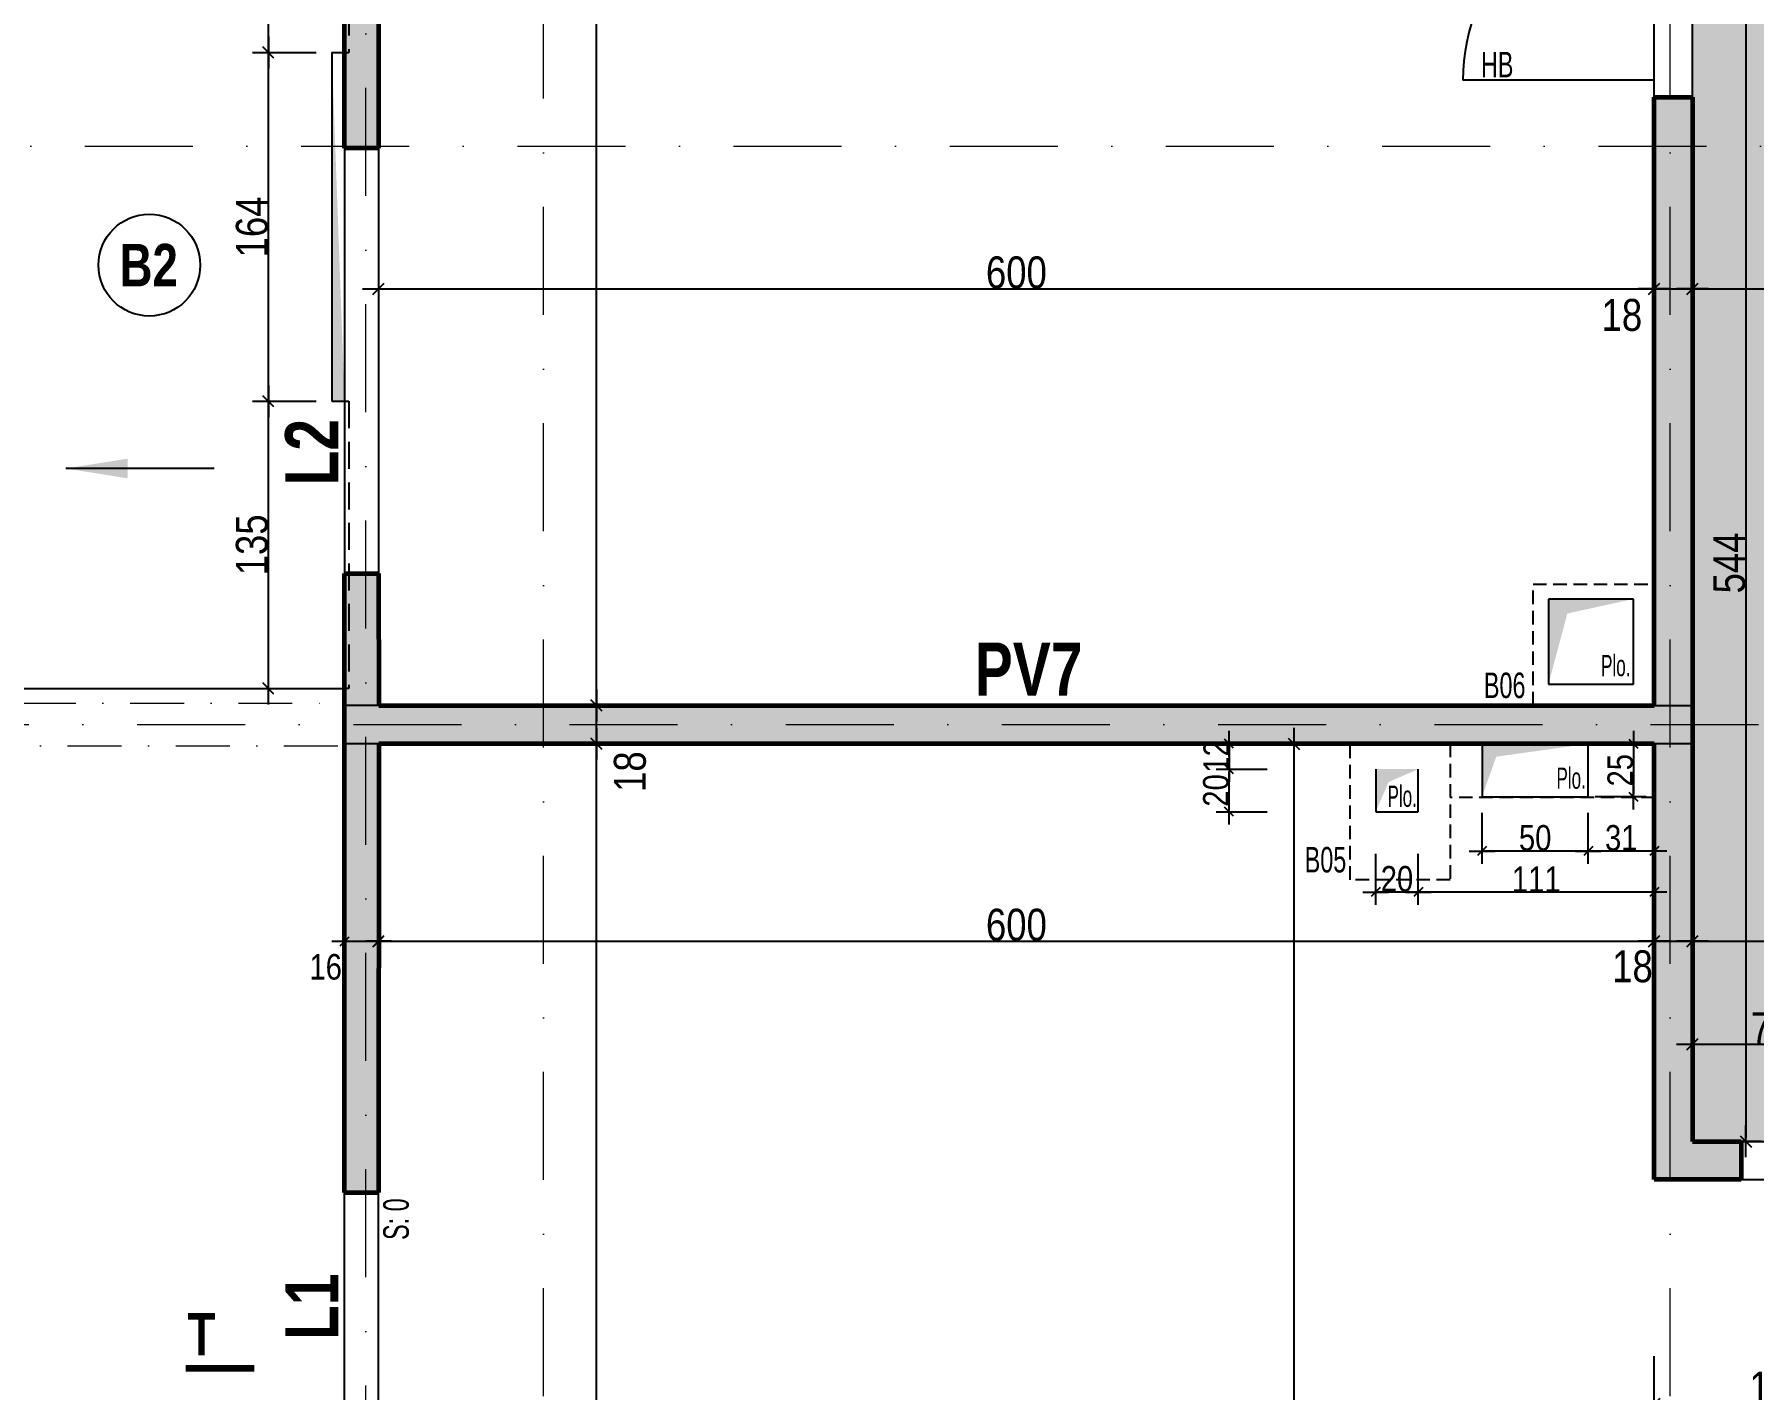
# Model space of a CAD drawing. Header units: millimetres. Extents: x 0 to 26881, y -27198 to -22998.
# Drawn here: x 19778 to 20587, y -25757 to -25120 of the extents above; entities that cross this region are included whole.
import ezdxf
from ezdxf.enums import TextEntityAlignment as Align

# ---------------------------------------------------------------- set-up
doc = ezdxf.new("R2010")
doc.units = ezdxf.units.MM
for name, pattern in [('CACHE', [9.525, 6.35, -3.175]), ('CACHEX2', [19.05, 12.7, -6.35]), ('TIRETPTX2', [50.8, 25.4, -12.7, 0, -12.7])]:
    doc.linetypes.add(name, pattern=pattern)
for name, color, linetype in [('01_cote_gen', 4, 'Continuous'), ('01_linteaux', 2, 'Continuous'), ('01_murs_sup', 2, 'CACHEX2'), ('01_poch_murs', 253, 'Continuous'), ('01_poch_poteaux', 250, 'Continuous'), ('01_resv', 32, 'Continuous'), ('01_texte', 230, 'Continuous'), ('AA_COTES', 2, 'Continuous')]:
    doc.layers.add(name, color=color, linetype=linetype)
doc.layers.add('01_murs_coup', color=5, linetype='Continuous', lineweight=60)
doc.layers.add('01_tram_axes', color=2, linetype='TIRETPTX2', lineweight=9)
doc.styles.add('ARIAL NA', font='ARIALN.TTF')
doc.styles.add('impact', font='impact.ttf')
doc.styles.add('STYLE2', font='ARIALN.TTF')
doc.dimstyles.new('JB50', dxfattribs={"dimscale": 0.1, "dimtxt": 150, "dimasz": 15, "dimexe": 0.1, "dimexo": 0.1, "dimgap": 0.09, "dimtad": 1, "dimdec": 1, "dimdsep": 46, "dimtxsty": 'STYLE2', "dimblk1": 'BOND_G', "dimblk2": 'BOND_D', "dimsah": 1, "dimcen": 1.5, "dimdle": 0.01, "dimse1": 1, "dimse2": 1, "dimclrd": 4, "dimclre": 2, "dimclrt": 6, "dimazin": 2, "dimtfac": 2.333333, "dimtdec": 1, "dimtix": 1, "dimtmove": 2, "dimatfit": 3, "dimldrblk": 'BOND_G', "dimfxl": 1, "dimtolj": 1, "dimtzin": 0, "dimarcsym": 0})
doc.dimstyles.new('JB50res', dxfattribs={"dimscale": 0.1, "dimtxt": 120, "dimasz": 12, "dimexe": 0.1, "dimexo": 0.1, "dimgap": 0.09, "dimtad": 1, "dimdec": 1, "dimdsep": 46, "dimtxsty": 'STYLE2', "dimblk1": 'BOND_G', "dimblk2": 'BOND_D', "dimsah": 1, "dimcen": 1.5, "dimdle": 0.01, "dimse1": 1, "dimse2": 1, "dimclrd": 4, "dimclre": 2, "dimclrt": 6, "dimazin": 2, "dimtfac": 2.333333, "dimtdec": 1, "dimtix": 1, "dimtmove": 2, "dimatfit": 3, "dimldrblk": 'BOND_G', "dimfxl": 1, "dimtolj": 1, "dimtzin": 0, "dimarcsym": 0})

# ---------------------------------------------------------------- blocks, each defined once
blk = doc.blocks.new('BOND_G')
at = {"layer": 'AA_COTES', "color": 0}
for p, q in [((0, -5), (0, 15)), ((5, 0), (-5, 0)), ((1.77, 1.77), (-1.77, -1.77))]:
    blk.add_line(p, q, dxfattribs=at)
blk = doc.blocks.new('BOND_D')
at = {"layer": 'AA_COTES', "color": 0}
for p, q in [((5, 0), (-5, 0)), ((-1.77, -1.77), (1.77, 1.77)), ((0, 5), (0, -15))]:
    blk.add_line(p, q, dxfattribs=at)
blk = doc.blocks.new('*D2587')
at = {"layer": '01_cote_gen', "color": 4, "lineweight": -2, "ltscale": 0.1, "transparency": 16777216}
blk.add_line((19925.42, -25546.31), (19939.03, -25546.31), dxfattribs=at)
at = {"layer": 'Defpoints', "color": 0, "ltscale": 0.1, "transparency": 16777216}
for p in [(19940.23, -25546.31), (19924.22, -25576.43), (19940.23, -25576.43)]:
    blk.add_point(p, dxfattribs=at)
at = {"layer": '01_cote_gen', "color": 4, "lineweight": -2, "ltscale": 0.1, "transparency": 16777216, "xscale": 1.2, "yscale": 1.2, "zscale": 1.2, "rotation": 180}
blk.add_blockref('BOND_G', (19924.22, -25546.31), dxfattribs=at)
at = {"layer": '01_cote_gen', "color": 4, "lineweight": -2, "ltscale": 0.1, "transparency": 16777216, "xscale": 1.2, "yscale": 1.2, "zscale": 1.2}
blk.add_blockref('BOND_D', (19940.23, -25546.31), dxfattribs=at)
at = {"layer": '01_cote_gen', "color": 6, "ltscale": 0.1, "transparency": 16777216, "insert": (19915.32, -25558.42), "char_height": 12, "attachment_point": 5, "style": 'STYLE2'}
blk.add_mtext('\\A1;16', dxfattribs=at)
blk = doc.blocks.new('*D2588')
at = {"layer": '01_cote_gen', "color": 4, "lineweight": -2, "ltscale": 0.1, "transparency": 16777216}
blk.add_line((19941.73, -25546.31), (20538.73, -25546.31), dxfattribs=at)
at = {"layer": 'Defpoints', "color": 0, "ltscale": 0.1, "transparency": 16777216}
for p in [(20540.23, -25546.31), (20540.23, -25555.92), (19940.23, -25576.43)]:
    blk.add_point(p, dxfattribs=at)
at = {"layer": '01_cote_gen', "color": 4, "lineweight": -2, "ltscale": 0.1, "transparency": 16777216, "xscale": 1.5, "yscale": 1.5, "zscale": 1.5, "rotation": 180}
blk.add_blockref('BOND_G', (19940.23, -25546.31), dxfattribs=at)
at = {"layer": '01_cote_gen', "color": 4, "lineweight": -2, "ltscale": 0.1, "transparency": 16777216, "xscale": 1.5, "yscale": 1.5, "zscale": 1.5}
blk.add_blockref('BOND_D', (20540.23, -25546.31), dxfattribs=at)
at = {"layer": '01_cote_gen', "color": 6, "ltscale": 0.1, "transparency": 16777216, "insert": (20240.23, -25538.64), "char_height": 15, "attachment_point": 5, "style": 'STYLE2'}
blk.add_mtext('\\A1;600', dxfattribs=at)
blk = doc.blocks.new('*D2589')
at = {"layer": '01_cote_gen', "color": 4, "lineweight": -2, "ltscale": 0.1, "transparency": 16777216}
blk.add_line((20541.73, -25546.31), (20556.72, -25546.31), dxfattribs=at)
at = {"layer": 'Defpoints', "color": 0, "ltscale": 0.1, "transparency": 16777216}
for p in [(20558.22, -25546.31), (20558.22, -25546.31), (20540.23, -25555.92)]:
    blk.add_point(p, dxfattribs=at)
at = {"layer": '01_cote_gen', "color": 4, "lineweight": -2, "ltscale": 0.1, "transparency": 16777216, "xscale": 1.5, "yscale": 1.5, "zscale": 1.5, "rotation": 180}
blk.add_blockref('BOND_G', (20540.23, -25546.31), dxfattribs=at)
at = {"layer": '01_cote_gen', "color": 4, "lineweight": -2, "ltscale": 0.1, "transparency": 16777216, "xscale": 1.5, "yscale": 1.5, "zscale": 1.5}
blk.add_blockref('BOND_D', (20558.22, -25546.31), dxfattribs=at)
at = {"layer": '01_cote_gen', "color": 6, "ltscale": 0.1, "transparency": 16777216, "insert": (20530.02, -25558.19), "char_height": 15, "attachment_point": 5, "style": 'STYLE2'}
blk.add_mtext('\\A1;18', dxfattribs=at)
blk = doc.blocks.new('*D2590')
at = {"layer": '01_cote_gen', "color": 4, "lineweight": -2, "ltscale": 0.1, "transparency": 16777216}
blk.add_line((20559.72, -25546.31), (20686.72, -25546.31), dxfattribs=at)
at = {"layer": 'Defpoints', "color": 0, "ltscale": 0.1, "transparency": 16777216}
for p in [(20558.22, -25546.31), (20688.22, -25546.31), (20688.22, -25546.31)]:
    blk.add_point(p, dxfattribs=at)
at = {"layer": '01_cote_gen', "color": 4, "lineweight": -2, "ltscale": 0.1, "transparency": 16777216, "xscale": 1.5, "yscale": 1.5, "zscale": 1.5, "rotation": 180}
blk.add_blockref('BOND_G', (20558.22, -25546.31), dxfattribs=at)
at = {"layer": '01_cote_gen', "color": 4, "lineweight": -2, "ltscale": 0.1, "transparency": 16777216, "xscale": 1.5, "yscale": 1.5, "zscale": 1.5}
blk.add_blockref('BOND_D', (20688.22, -25546.31), dxfattribs=at)
at = {"layer": '01_cote_gen', "color": 6, "ltscale": 0.1, "transparency": 16777216, "insert": (20623.22, -25538.64), "char_height": 15, "attachment_point": 5, "style": 'STYLE2'}
blk.add_mtext('\\A1;130', dxfattribs=at)
blk = doc.blocks.new('*D2676')
at = {"layer": '01_cote_gen', "color": 4, "lineweight": -2, "ltscale": 0.1, "transparency": 16777216}
blk.add_line((19535.82, -26223.91), (19535.82, -25428.91), dxfattribs=at)
at = {"layer": 'Defpoints', "color": 0, "ltscale": 0.1, "transparency": 16777216}
for p in [(19535.82, -25427.41), (19753.98, -25427.41), (19886.67, -26225.41)]:
    blk.add_point(p, dxfattribs=at)
at = {"layer": '01_cote_gen', "color": 4, "lineweight": -2, "ltscale": 0.1, "transparency": 16777216, "xscale": 1.5, "yscale": 1.5, "zscale": 1.5}
for name, p, rotation in [('BOND_D', (19535.82, -25427.41), 90), ('BOND_G', (19535.82, -26225.41), 270)]:
    blk.add_blockref(name, p, dxfattribs=dict(at, rotation=rotation))
at = {"layer": '01_cote_gen', "color": 6, "ltscale": 0.1, "transparency": 16777216, "insert": (19528.15, -25826.41), "char_height": 15, "attachment_point": 5, "rotation": 90, "style": 'STYLE2'}
blk.add_mtext('\\A1;798', dxfattribs=at)
blk = doc.blocks.new('*D2700')
at = {"layer": '01_cote_gen', "color": 4, "lineweight": -2, "ltscale": 0.1, "transparency": 16777216}
blk.add_line((19888.36, -25425.91), (19888.36, -25293.91), dxfattribs=at)
at = {"layer": 'Defpoints', "color": 0, "ltscale": 0.1, "transparency": 16777216}
for p in [(19888.36, -25292.41), (19918.22, -25292.41), (19897.82, -25427.41)]:
    blk.add_point(p, dxfattribs=at)
at = {"layer": '01_cote_gen', "color": 4, "lineweight": -2, "ltscale": 0.1, "transparency": 16777216, "xscale": 1.5, "yscale": 1.5, "zscale": 1.5}
for name, p, rotation in [('BOND_D', (19888.36, -25292.41), 90), ('BOND_G', (19888.36, -25427.41), 270)]:
    blk.add_blockref(name, p, dxfattribs=dict(at, rotation=rotation))
at = {"layer": '01_cote_gen', "color": 6, "ltscale": 0.1, "transparency": 16777216, "insert": (19880.69, -25359.91), "char_height": 15, "attachment_point": 5, "rotation": 90, "style": 'STYLE2'}
blk.add_mtext('\\A1;135', dxfattribs=at)
blk = doc.blocks.new('*D2701')
at = {"layer": '01_cote_gen', "color": 4, "lineweight": -2, "ltscale": 0.1, "transparency": 16777216}
blk.add_line((19888.36, -25290.91), (19888.36, -25129.91), dxfattribs=at)
at = {"layer": 'Defpoints', "color": 0, "ltscale": 0.1, "transparency": 16777216}
for p in [(19888.36, -25128.41), (19918.22, -25128.41), (19895.86, -25292.41)]:
    blk.add_point(p, dxfattribs=at)
at = {"layer": '01_cote_gen', "color": 4, "lineweight": -2, "ltscale": 0.1, "transparency": 16777216, "xscale": 1.5, "yscale": 1.5, "zscale": 1.5}
for name, p, rotation in [('BOND_D', (19888.36, -25128.41), 90), ('BOND_G', (19888.36, -25292.41), 270)]:
    blk.add_blockref(name, p, dxfattribs=dict(at, rotation=rotation))
at = {"layer": '01_cote_gen', "color": 6, "ltscale": 0.1, "transparency": 16777216, "insert": (19880.69, -25210.41), "char_height": 15, "attachment_point": 5, "rotation": 90, "style": 'STYLE2'}
blk.add_mtext('\\A1;164', dxfattribs=at)
blk = doc.blocks.new('*D2702')
at = {"layer": '01_cote_gen', "color": 4, "lineweight": -2, "ltscale": 0.1, "transparency": 16777216}
blk.add_line((19888.36, -25126.91), (19888.36, -24994.91), dxfattribs=at)
at = {"layer": 'Defpoints', "color": 0, "ltscale": 0.1, "transparency": 16777216}
for p in [(19888.36, -24993.41), (19910.86, -24993.41), (19910.86, -25128.41)]:
    blk.add_point(p, dxfattribs=at)
at = {"layer": '01_cote_gen', "color": 4, "lineweight": -2, "ltscale": 0.1, "transparency": 16777216, "xscale": 1.5, "yscale": 1.5, "zscale": 1.5}
for name, p, rotation in [('BOND_D', (19888.36, -24993.41), 90), ('BOND_G', (19888.36, -25128.41), 270)]:
    blk.add_blockref(name, p, dxfattribs=dict(at, rotation=rotation))
at = {"layer": '01_cote_gen', "color": 6, "ltscale": 0.1, "transparency": 16777216, "insert": (19880.69, -25060.91), "char_height": 15, "attachment_point": 5, "rotation": 90, "style": 'STYLE2'}
blk.add_mtext('\\A1;135', dxfattribs=at)
blk = doc.blocks.new('*D3437')
at = {"layer": '01_cote_gen', "color": 4, "lineweight": -2, "ltscale": 0.1, "transparency": 16777216}
blk.add_line((19941.72, -25239.55), (20538.73, -25239.55), dxfattribs=at)
at = {"layer": 'Defpoints', "color": 0, "ltscale": 0.1, "transparency": 16777216}
for p in [(19940.22, -25205.58), (20540.23, -25225.96), (20540.23, -25239.55)]:
    blk.add_point(p, dxfattribs=at)
at = {"layer": '01_cote_gen', "color": 4, "lineweight": -2, "ltscale": 0.1, "transparency": 16777216, "xscale": 1.5, "yscale": 1.5, "zscale": 1.5, "rotation": 180}
blk.add_blockref('BOND_G', (19940.22, -25239.55), dxfattribs=at)
at = {"layer": '01_cote_gen', "color": 4, "lineweight": -2, "ltscale": 0.1, "transparency": 16777216, "xscale": 1.5, "yscale": 1.5, "zscale": 1.5}
blk.add_blockref('BOND_D', (20540.23, -25239.55), dxfattribs=at)
at = {"layer": '01_cote_gen', "color": 6, "ltscale": 0.1, "transparency": 16777216, "insert": (20240.22, -25231.88), "char_height": 15, "attachment_point": 5, "style": 'STYLE2'}
blk.add_mtext('\\A1;600', dxfattribs=at)
blk = doc.blocks.new('*D3438')
at = {"layer": '01_cote_gen', "color": 4, "lineweight": -2, "ltscale": 0.1, "transparency": 16777216}
blk.add_line((20541.73, -25239.55), (20556.72, -25239.55), dxfattribs=at)
at = {"layer": 'Defpoints', "color": 0, "ltscale": 0.1, "transparency": 16777216}
for p in [(20540.23, -25218.79), (20558.22, -25218.79), (20558.22, -25239.55)]:
    blk.add_point(p, dxfattribs=at)
at = {"layer": '01_cote_gen', "color": 4, "lineweight": -2, "ltscale": 0.1, "transparency": 16777216, "xscale": 1.5, "yscale": 1.5, "zscale": 1.5, "rotation": 180}
blk.add_blockref('BOND_G', (20540.23, -25239.55), dxfattribs=at)
at = {"layer": '01_cote_gen', "color": 4, "lineweight": -2, "ltscale": 0.1, "transparency": 16777216, "xscale": 1.5, "yscale": 1.5, "zscale": 1.5}
blk.add_blockref('BOND_D', (20558.22, -25239.55), dxfattribs=at)
at = {"layer": '01_cote_gen', "color": 6, "ltscale": 0.1, "transparency": 16777216, "insert": (20525.03, -25251.89), "char_height": 15, "attachment_point": 5, "style": 'STYLE2'}
blk.add_mtext('\\A1;18', dxfattribs=at)
blk = doc.blocks.new('*D3439')
at = {"layer": '01_cote_gen', "color": 4, "lineweight": -2, "ltscale": 0.1, "transparency": 16777216}
blk.add_line((20559.72, -25239.55), (20686.72, -25239.55), dxfattribs=at)
at = {"layer": 'Defpoints', "color": 0, "ltscale": 0.1, "transparency": 16777216}
for p in [(20558.22, -25219.18), (20688.22, -25219.18), (20688.22, -25239.55)]:
    blk.add_point(p, dxfattribs=at)
at = {"layer": '01_cote_gen', "color": 4, "lineweight": -2, "ltscale": 0.1, "transparency": 16777216, "xscale": 1.5, "yscale": 1.5, "zscale": 1.5, "rotation": 180}
blk.add_blockref('BOND_G', (20558.22, -25239.55), dxfattribs=at)
at = {"layer": '01_cote_gen', "color": 4, "lineweight": -2, "ltscale": 0.1, "transparency": 16777216, "xscale": 1.5, "yscale": 1.5, "zscale": 1.5}
blk.add_blockref('BOND_D', (20688.22, -25239.55), dxfattribs=at)
at = {"layer": '01_cote_gen', "color": 6, "ltscale": 0.1, "transparency": 16777216, "insert": (20623.22, -25231.88), "char_height": 15, "attachment_point": 5, "style": 'STYLE2'}
blk.add_mtext('\\A1;130', dxfattribs=at)
blk = doc.blocks.new('*D3477')
at = {"layer": '01_cote_gen', "color": 4, "lineweight": -2, "ltscale": 0.1, "transparency": 16777216}
blk.add_line((20042.73, -26207.91), (20042.73, -25454.92), dxfattribs=at)
at = {"layer": 'Defpoints', "color": 0, "ltscale": 0.1, "transparency": 16777216}
for p in [(20042.73, -25453.42), (20108.62, -25453.42), (20050.23, -26209.41)]:
    blk.add_point(p, dxfattribs=at)
at = {"layer": '01_cote_gen', "color": 4, "lineweight": -2, "ltscale": 0.1, "transparency": 16777216, "xscale": 1.5, "yscale": 1.5, "zscale": 1.5}
for name, p, rotation in [('BOND_D', (20042.73, -25453.42), 90), ('BOND_G', (20042.73, -26209.41), 270)]:
    blk.add_blockref(name, p, dxfattribs=dict(at, rotation=rotation))
at = {"layer": '01_cote_gen', "color": 6, "ltscale": 0.1, "transparency": 16777216, "insert": (20035.06, -25831.42), "char_height": 15, "attachment_point": 5, "rotation": 90, "style": 'STYLE2'}
blk.add_mtext('\\A1;756', dxfattribs=at)
blk = doc.blocks.new('*D3478')
at = {"layer": '01_cote_gen', "color": 4, "lineweight": -2, "ltscale": 0.1, "transparency": 16777216}
blk.add_line((20042.73, -25451.92), (20042.73, -25436.92), dxfattribs=at)
at = {"layer": 'Defpoints', "color": 0, "ltscale": 0.1, "transparency": 16777216}
for p in [(20042.73, -25435.42), (20106.77, -25435.42), (20106.77, -25453.42)]:
    blk.add_point(p, dxfattribs=at)
at = {"layer": '01_cote_gen', "color": 4, "lineweight": -2, "ltscale": 0.1, "transparency": 16777216, "xscale": 1.5, "yscale": 1.5, "zscale": 1.5}
for name, p, rotation in [('BOND_D', (20042.73, -25435.42), 90), ('BOND_G', (20042.73, -25453.42), 270)]:
    blk.add_blockref(name, p, dxfattribs=dict(at, rotation=rotation))
at = {"layer": '01_cote_gen', "color": 6, "ltscale": 0.1, "transparency": 16777216, "insert": (20058.5, -25466.56), "char_height": 15, "attachment_point": 5, "rotation": 90, "style": 'STYLE2'}
blk.add_mtext('\\A1;18', dxfattribs=at)
blk = doc.blocks.new('*D3479')
at = {"layer": '01_cote_gen', "color": 4, "lineweight": -2, "ltscale": 0.1, "transparency": 16777216}
blk.add_line((20042.73, -25433.92), (20042.73, -24642.91), dxfattribs=at)
at = {"layer": 'Defpoints', "color": 0, "ltscale": 0.1, "transparency": 16777216}
for p in [(20042.73, -24641.41), (20092.68, -24641.41), (20092.68, -25435.42)]:
    blk.add_point(p, dxfattribs=at)
at = {"layer": '01_cote_gen', "color": 4, "lineweight": -2, "ltscale": 0.1, "transparency": 16777216, "xscale": 1.5, "yscale": 1.5, "zscale": 1.5}
for name, p, rotation in [('BOND_D', (20042.73, -24641.41), 90), ('BOND_G', (20042.73, -25435.42), 270)]:
    blk.add_blockref(name, p, dxfattribs=dict(at, rotation=rotation))
at = {"layer": '01_cote_gen', "color": 6, "ltscale": 0.1, "transparency": 16777216, "insert": (20035.06, -25038.42), "char_height": 15, "attachment_point": 5, "rotation": 90, "style": 'STYLE2'}
blk.add_mtext('\\A1;794', dxfattribs=at)
blk = doc.blocks.new('*D3486')
at = {"layer": '01_cote_gen', "color": 4, "lineweight": -2, "ltscale": 0.1, "transparency": 16777216}
blk.add_line((20370.74, -25454.92), (20370.74, -26487.91), dxfattribs=at)
at = {"layer": 'Defpoints', "color": 0, "ltscale": 0.1, "transparency": 16777216}
for p in [(20368.85, -25453.42), (20370.74, -26489.41), (20393.76, -26489.41)]:
    blk.add_point(p, dxfattribs=at)
at = {"layer": '01_cote_gen', "color": 4, "lineweight": -2, "ltscale": 0.1, "transparency": 16777216, "xscale": 1.5, "yscale": 1.5, "zscale": 1.5}
for name, p, rotation in [('BOND_G', (20370.74, -25453.42), 90), ('BOND_D', (20370.74, -26489.41), 270)]:
    blk.add_blockref(name, p, dxfattribs=dict(at, rotation=rotation))
at = {"layer": '01_cote_gen', "color": 6, "ltscale": 0.1, "transparency": 16777216, "insert": (20363.07, -25971.42), "char_height": 15, "attachment_point": 5, "rotation": 90, "style": 'STYLE2'}
blk.add_mtext('\\A1;1036', dxfattribs=at)
blk = doc.blocks.new('*D3487')
at = {"layer": '01_cote_gen', "color": 4, "lineweight": -2, "ltscale": 0.1, "transparency": 16777216}
blk.add_line((20583.28, -25097.92), (20583.28, -25638.92), dxfattribs=at)
at = {"layer": 'Defpoints', "color": 0, "ltscale": 0.1, "transparency": 16777216}
for p in [(20582.21, -25096.42), (20583.28, -25640.42), (20599.87, -25640.42)]:
    blk.add_point(p, dxfattribs=at)
at = {"layer": '01_cote_gen', "color": 4, "lineweight": -2, "ltscale": 0.1, "transparency": 16777216, "xscale": 1.5, "yscale": 1.5, "zscale": 1.5}
for name, p, rotation in [('BOND_G', (20583.28, -25096.42), 90), ('BOND_D', (20583.28, -25640.42), 270)]:
    blk.add_blockref(name, p, dxfattribs=dict(at, rotation=rotation))
at = {"layer": '01_cote_gen', "color": 6, "ltscale": 0.1, "transparency": 16777216, "insert": (20575.64, -25368.42), "char_height": 15, "attachment_point": 5, "rotation": 90, "style": 'STYLE2'}
blk.add_mtext('\\A1;544', dxfattribs=at)
blk = doc.blocks.new('*D3550')
at = {"layer": '01_cote_gen', "color": 4, "lineweight": -2, "ltscale": 0.1, "transparency": 16777216}
blk.add_line((20686.72, -25763.93), (20541.72, -25763.93), dxfattribs=at)
at = {"layer": 'Defpoints', "color": 0, "ltscale": 0.1, "transparency": 16777216}
for p in [(20540.22, -25658.42), (20688.22, -25690.72), (20540.22, -25763.93)]:
    blk.add_point(p, dxfattribs=at)
at = {"layer": '01_cote_gen', "color": 4, "lineweight": -2, "ltscale": 0.1, "transparency": 16777216, "xscale": 1.5, "yscale": 1.5, "zscale": 1.5, "rotation": 180}
blk.add_blockref('BOND_D', (20540.22, -25763.93), dxfattribs=at)
at = {"layer": '01_cote_gen', "color": 4, "lineweight": -2, "ltscale": 0.1, "transparency": 16777216, "xscale": 1.5, "yscale": 1.5, "zscale": 1.5}
blk.add_blockref('BOND_G', (20688.22, -25763.93), dxfattribs=at)
at = {"layer": '01_cote_gen', "color": 6, "ltscale": 0.1, "transparency": 16777216, "insert": (20599.39, -25756.26), "char_height": 15, "attachment_point": 5, "style": 'STYLE2'}
blk.add_mtext('\\A1;148', dxfattribs=at)
blk = doc.blocks.new('*D3816')
at = {"layer": '01_cote_gen', "color": 4, "lineweight": -2, "ltscale": 0.1, "transparency": 16777216}
blk.add_line((20559.72, -25594.74), (20630.72, -25594.74), dxfattribs=at)
at = {"layer": 'Defpoints', "color": 0, "ltscale": 0.1, "transparency": 16777216}
for p in [(20632.22, -25594.74), (20558.22, -25618.36), (20632.22, -25621.39)]:
    blk.add_point(p, dxfattribs=at)
at = {"layer": '01_cote_gen', "color": 4, "lineweight": -2, "ltscale": 0.1, "transparency": 16777216, "xscale": 1.5, "yscale": 1.5, "zscale": 1.5, "rotation": 180}
blk.add_blockref('BOND_G', (20558.22, -25594.74), dxfattribs=at)
at = {"layer": '01_cote_gen', "color": 4, "lineweight": -2, "ltscale": 0.1, "transparency": 16777216, "xscale": 1.5, "yscale": 1.5, "zscale": 1.5}
blk.add_blockref('BOND_D', (20632.22, -25594.74), dxfattribs=at)
at = {"layer": '01_cote_gen', "color": 6, "ltscale": 0.1, "transparency": 16777216, "insert": (20595.22, -25587.23), "char_height": 15, "attachment_point": 5, "style": 'STYLE2'}
blk.add_mtext('\\A1;74', dxfattribs=at)
blk = doc.blocks.new('*D3863')
at = {"layer": '01_resv', "color": 4, "lineweight": -2, "ltscale": 0.1, "transparency": 16777216}
blk.add_line((20539.05, -25503.9), (20510.45, -25503.9), dxfattribs=at)
at = {"layer": 'Defpoints', "color": 0, "ltscale": 0.1, "transparency": 16777216}
for p in [(20509.25, -25471.03), (20540.25, -25478.67), (20509.25, -25503.9)]:
    blk.add_point(p, dxfattribs=at)
at = {"layer": '01_resv', "color": 4, "lineweight": -2, "ltscale": 0.1, "transparency": 16777216, "xscale": 1.2, "yscale": 1.2, "zscale": 1.2, "rotation": 180}
blk.add_blockref('BOND_D', (20509.25, -25503.9), dxfattribs=at)
at = {"layer": '01_resv', "color": 4, "lineweight": -2, "ltscale": 0.1, "transparency": 16777216, "xscale": 1.2, "yscale": 1.2, "zscale": 1.2}
blk.add_blockref('BOND_G', (20540.25, -25503.9), dxfattribs=at)
at = {"layer": '01_resv', "color": 6, "ltscale": 0.1, "transparency": 16777216, "insert": (20524.75, -25497.76), "char_height": 12, "attachment_point": 5, "style": 'STYLE2'}
blk.add_mtext('\\A1;31', dxfattribs=at)
blk = doc.blocks.new('*D3864')
at = {"layer": '01_resv', "color": 4, "lineweight": -2, "ltscale": 0.1, "transparency": 16777216}
blk.add_line((20508.05, -25503.9), (20460.45, -25503.9), dxfattribs=at)
at = {"layer": 'Defpoints', "color": 0, "ltscale": 0.1, "transparency": 16777216}
for p in [(20459.25, -25471.96), (20509.25, -25471.89), (20459.25, -25503.9)]:
    blk.add_point(p, dxfattribs=at)
at = {"layer": '01_resv', "color": 4, "lineweight": -2, "ltscale": 0.1, "transparency": 16777216, "xscale": 1.2, "yscale": 1.2, "zscale": 1.2, "rotation": 180}
blk.add_blockref('BOND_D', (20459.25, -25503.9), dxfattribs=at)
at = {"layer": '01_resv', "color": 4, "lineweight": -2, "ltscale": 0.1, "transparency": 16777216, "xscale": 1.2, "yscale": 1.2, "zscale": 1.2}
blk.add_blockref('BOND_G', (20509.25, -25503.9), dxfattribs=at)
at = {"layer": '01_resv', "color": 6, "ltscale": 0.1, "transparency": 16777216, "insert": (20484.25, -25497.76), "char_height": 12, "attachment_point": 5, "style": 'STYLE2'}
blk.add_mtext('\\A1;50', dxfattribs=at)
blk = doc.blocks.new('*D3865')
at = {"layer": '01_resv', "color": 4, "lineweight": -2, "ltscale": 0.1, "transparency": 16777216}
blk.add_line((20539.04, -25523.18), (20430.45, -25523.18), dxfattribs=at)
at = {"layer": 'Defpoints', "color": 0, "ltscale": 0.1, "transparency": 16777216}
for p in [(20429.25, -25485.39), (20540.24, -25521.75), (20429.25, -25523.18)]:
    blk.add_point(p, dxfattribs=at)
at = {"layer": '01_resv', "color": 4, "lineweight": -2, "ltscale": 0.1, "transparency": 16777216, "xscale": 1.2, "yscale": 1.2, "zscale": 1.2, "rotation": 180}
blk.add_blockref('BOND_D', (20429.25, -25523.18), dxfattribs=at)
at = {"layer": '01_resv', "color": 4, "lineweight": -2, "ltscale": 0.1, "transparency": 16777216, "xscale": 1.2, "yscale": 1.2, "zscale": 1.2}
blk.add_blockref('BOND_G', (20540.24, -25523.18), dxfattribs=at)
at = {"layer": '01_resv', "color": 6, "ltscale": 0.1, "transparency": 16777216, "insert": (20484.75, -25517.15), "char_height": 12, "attachment_point": 5, "style": 'STYLE2'}
blk.add_mtext('\\A1;111', dxfattribs=at)
blk = doc.blocks.new('*D3866')
at = {"layer": '01_resv', "color": 4, "lineweight": -2, "ltscale": 0.1, "transparency": 16777216}
blk.add_line((20428.05, -25523.18), (20410.45, -25523.18), dxfattribs=at)
at = {"layer": 'Defpoints', "color": 0, "ltscale": 0.1, "transparency": 16777216}
for p in [(20409.25, -25485.39), (20429.25, -25485.39), (20409.25, -25523.18)]:
    blk.add_point(p, dxfattribs=at)
at = {"layer": '01_resv', "color": 4, "lineweight": -2, "ltscale": 0.1, "transparency": 16777216, "xscale": 1.2, "yscale": 1.2, "zscale": 1.2, "rotation": 180}
blk.add_blockref('BOND_D', (20409.25, -25523.18), dxfattribs=at)
at = {"layer": '01_resv', "color": 4, "lineweight": -2, "ltscale": 0.1, "transparency": 16777216, "xscale": 1.2, "yscale": 1.2, "zscale": 1.2}
blk.add_blockref('BOND_G', (20429.25, -25523.18), dxfattribs=at)
at = {"layer": '01_resv', "color": 6, "ltscale": 0.1, "transparency": 16777216, "insert": (20419.25, -25517.04), "char_height": 12, "attachment_point": 5, "style": 'STYLE2'}
blk.add_mtext('\\A1;20', dxfattribs=at)
blk = doc.blocks.new('*D3867')
at = {"layer": '01_resv', "color": 4, "lineweight": -2, "ltscale": 0.1, "transparency": 16777216}
blk.add_line((20530.46, -25454.62), (20530.46, -25477.19), dxfattribs=at)
at = {"layer": 'Defpoints', "color": 0, "ltscale": 0.1, "transparency": 16777216}
for p in [(20519.73, -25453.42), (20509.25, -25478.39), (20530.46, -25478.39)]:
    blk.add_point(p, dxfattribs=at)
at = {"layer": '01_resv', "color": 4, "lineweight": -2, "ltscale": 0.1, "transparency": 16777216, "xscale": 1.2, "yscale": 1.2, "zscale": 1.2}
for name, p, rotation in [('BOND_G', (20530.46, -25453.42), 90), ('BOND_D', (20530.46, -25478.39), 270)]:
    blk.add_blockref(name, p, dxfattribs=dict(at, rotation=rotation))
at = {"layer": '01_resv', "color": 6, "ltscale": 0.1, "transparency": 16777216, "insert": (20524.32, -25465.9), "char_height": 12, "attachment_point": 5, "rotation": 90, "style": 'STYLE2'}
blk.add_mtext('\\A1;25', dxfattribs=at)
blk = doc.blocks.new('*D3828')
at = {"layer": '01_resv', "color": 4, "lineweight": -2, "ltscale": 0.1, "transparency": 16777216}
blk.add_line((20340.24, -25484.19), (20340.24, -25466.59), dxfattribs=at)
at = {"layer": 'Defpoints', "color": 0, "ltscale": 0.1, "transparency": 16777216}
for p in [(20340.24, -25465.39), (20409.25, -25465.39), (20409.25, -25485.39)]:
    blk.add_point(p, dxfattribs=at)
at = {"layer": '01_resv', "color": 4, "lineweight": -2, "ltscale": 0.1, "transparency": 16777216, "xscale": 1.2, "yscale": 1.2, "zscale": 1.2}
for name, p, rotation in [('BOND_D', (20340.24, -25465.39), 90), ('BOND_G', (20340.24, -25485.39), 270)]:
    blk.add_blockref(name, p, dxfattribs=dict(at, rotation=rotation))
at = {"layer": '01_resv', "color": 6, "ltscale": 0.1, "transparency": 16777216, "insert": (20334.11, -25475.39), "char_height": 12, "attachment_point": 5, "rotation": 90, "style": 'STYLE2'}
blk.add_mtext('\\A1;20', dxfattribs=at)
blk = doc.blocks.new('*D3868')
at = {"layer": '01_resv', "color": 4, "lineweight": -2, "ltscale": 0.1, "transparency": 16777216}
for p, q in [((20340.24, -25452.22), (20340.24, -25451.02)), ((20340.24, -25453.42), (20340.24, -25465.39)), ((20340.24, -25466.59), (20340.24, -25467.79))]:
    blk.add_line(p, q, dxfattribs=at)
at = {"layer": 'Defpoints', "color": 0, "ltscale": 0.1, "transparency": 16777216}
for p in [(20414.18, -25453.42), (20340.24, -25465.39), (20414.18, -25465.39)]:
    blk.add_point(p, dxfattribs=at)
at = {"layer": '01_resv', "color": 4, "lineweight": -2, "ltscale": 0.1, "transparency": 16777216, "xscale": 1.2, "yscale": 1.2, "zscale": 1.2}
for name, p, rotation in [('BOND_G', (20340.24, -25453.42), 270), ('BOND_D', (20340.24, -25465.39), 90)]:
    blk.add_blockref(name, p, dxfattribs=dict(at, rotation=rotation))
at = {"layer": '01_resv', "color": 6, "ltscale": 0.1, "transparency": 16777216, "insert": (20334.21, -25459.4), "char_height": 12, "attachment_point": 5, "rotation": 90, "style": 'STYLE2'}
blk.add_mtext('\\A1;12', dxfattribs=at)

msp = doc.modelspace()

# ---------------------------------------------------------------- hatches: boundary and pattern name
at = {"layer": '01_murs_sup', "ltscale": 0.1}
h = msp.add_hatch(dxfattribs=at)
h.set_pattern_fill('DASH', color=256, scale=2.5, angle=135)
h.set_pattern_definition([(135, (-8664.7416, 5453.817), (-11.2253202, 9e-16), [7.9375, -7.9375])])
h.paths.add_polyline_path([(22349.22, -25063.41), (22333.22, -25063.41), (22333.22, -25164.41), (22206.22, -25164.41), (22206.22, -25180.41), (22349.22, -25180.41)])
h.paths.add_polyline_path([(21770.22, -25164.41), (21671.22, -25164.41), (21671.22, -25180.41), (21770.22, -25180.41)])
h.paths.add_polyline_path([(21308.22, -25319.41), (21292.22, -25319.41), (21292.22, -25563.41), (21308.22, -25563.41)])
h.paths.add_polyline_path([(21308.22, -25663.41), (21292.22, -25663.41), (21292.22, -25863.41), (21308.22, -25863.41)])
h.paths.add_polyline_path([(21308.22, -25963.41), (21292.22, -25963.41), (21292.22, -26209.41), (21262.22, -26209.41), (21262.22, -26225.41), (21308.22, -26225.41)])
h.paths.add_polyline_path([(20962.22, -26209.41), (20706.22, -26209.41), (20706.22, -25440.39), (20688.22, -25440.39), (20688.22, -25640.42), (20683.22, -25640.42), (20683.22, -25658.42), (20688.22, -25658.42), (20688.22, -26049.4), (20457.22, -26049.4), (20457.22, -26067.4), (20688.22, -26067.4), (20688.22, -26225.41), (20928.22, -26225.41), (20928.22, -26489.41), (20303.22, -26489.41), (20303.22, -26209.41), (20265.22, -26209.41), (20265.22, -26225.41), (20287.22, -26225.41), (20287.22, -26489.41), (20226.22, -26489.41), (20226.22, -26505.41), (21006.22, -26505.41), (21006.22, -26489.41), (20944.22, -26489.41), (20944.22, -26225.41), (20962.22, -26225.41)])
h.paths.add_polyline_path([(20558.22, -25149.41), (20540.22, -25149.41), (20540.25, -25435.42), (19940.25, -25435.42), (19940.22, -25373.41), (19924.22, -25373.41), (19924.22, -25664.41), (19940.22, -25664.41), (19940.25, -25453.42), (20540.25, -25453.42), (20540.22, -25658.42), (20581.22, -25658.42), (20581.22, -25640.42), (20558.22, -25640.42)])
h.paths.add_polyline_path([(19940.22, -24868.41), (19924.22, -24868.41), (19924.22, -25073.41), (19940.22, -25073.41)])
h.paths.add_polyline_path([(19940.22, -25764.41), (19924.22, -25764.41), (19924.22, -25969.41), (19940.22, -25969.41)])
h.paths.add_polyline_path([(19965.22, -26209.41), (19940.22, -26209.41), (19940.22, -26069.41), (19924.22, -26069.41), (19924.22, -26225.41), (19965.22, -26225.41)])
at = {"layer": '01_poch_murs', "ltscale": 0.1}
h = msp.add_hatch(dxfattribs=at)
h.set_pattern_fill('SACNCR', color=256, scale=10, angle=90)
edge = h.paths.add_edge_path()
edge.add_arc((22466.29, -24503.35), 30.98, 0, 360)
edge = h.paths.add_edge_path()
edge.add_arc((20598.56, -24883.72), 30.98, 0, 360)
h.paths.add_polyline_path([(21308.22, -24423.4), (21033.22, -24423.41), (21033.22, -24423.42), (20931.22, -24423.42), (20558.22, -24423.42), (20558.22, -24457.42), (20558.22, -24559.42), (20558.22, -25047.41), (20558.22, -25149.41), (20558.22, -25640.42), (20581.22, -25640.42), (20683.22, -25640.42), (20688.22, -25640.42), (20688.22, -25440.39), (20688.22, -25338.39), (20688.22, -25154.39), (20710.18, -25154.39), (20710.18, -24989.39), (20687.22, -24989.39), (20687.22, -24568.4), (20767.22, -24568.4), (20869.22, -24568.4), (20967.22, -24568.4), (21069.22, -24568.4), (21308.22, -24568.4)])
edge = h.paths.add_edge_path()
edge.add_arc((22719, -24503.35), 30.98, 0, 360)
h.paths.add_polyline_path([(22929.22, -24446.41), (22929.22, -24388.41), (22761.22, -24388.41), (22761.22, -24423.41), (22172.22, -24423.41), (22070.22, -24423.41), (21679.22, -24423.41), (21577.22, -24423.41), (21310.22, -24423.41), (21310.22, -24553.41), (21577.22, -24553.41), (21679.22, -24553.41), (22578.22, -24553.41), (22680.22, -24553.41), (22929.22, -24553.41), (22929.22, -24548.41)])
h = msp.add_hatch(color=256, dxfattribs=at)
h.dxf.hatch_style = 1
h.paths.add_polyline_path([(19940.22, -24868.41), (19924.22, -24868.41), (19924.22, -25173.41), (19940.22, -25173.41)])
h.paths.add_polyline_path([(20558.22, -25149.41), (20540.22, -25149.41), (20540.24, -25378.39), (20540.33, -25378.39), (20540.33, -25435.39), (20558.22, -25435.39)])
h.paths.add_polyline_path([(20558.22, -25453.39), (20540.53, -25453.39), (20540.53, -25478.67), (20540.22, -25658.42), (20581.22, -25658.42), (20581.22, -25640.42), (20558.22, -25640.42)])
h.paths.add_polyline_path([(19940.22, -25373.41), (19924.22, -25373.41), (19924.22, -25435.42), (19940.25, -25435.42)])
h.paths.add_polyline_path([(19940.25, -25453.42), (19924.22, -25453.42), (19924.22, -25664.41), (19940.22, -25664.41)])
at = {"layer": '01_poch_poteaux', "ltscale": 0.1}
h = msp.add_hatch(color=256, dxfattribs=at)
h.dxf.hatch_style = 1
h.paths.add_polyline_path([(20558.22, -25435.39), (20540.33, -25435.39), (20540.25, -25435.39), (20540.25, -25435.42), (19940.25, -25435.42), (19924.22, -25435.42), (19924.22, -25453.42), (19940.25, -25453.42), (20397.24, -25453.42), (20397.24, -25453.39), (20540.53, -25453.39), (20558.22, -25453.39)])

# ---------------------------------------------------------------- linework, layer by layer
at = {"layer": '01_linteaux', "ltscale": 0.1}
for p, q in [((20540.22, -25149.41), (20540.22, -25047.41)), ((20558.22, -25149.41), (20558.22, -25047.41)), ((19924.22, -25073.41), (19924.22, -25373.41)), ((19918.22, -25128.41), (19926.22, -25128.41)), ((19918.22, -25128.41), (19918.22, -25292.41)), ((20540.22, -25141.42), (20450.22, -25141.42)), ((19924.22, -25173.41), (19924.22, -25373.41)), ((19940.22, -25173.41), (19940.22, -25373.41)), ((19918.22, -25292.41), (19926.22, -25292.41)), ((19724.22, -25427.41), (19924.22, -25427.41)), ((19926.22, -25427.41), (19924.22, -25427.41)), ((20581.22, -25640.42), (20683.22, -25640.42)), ((20581.22, -25658.42), (20683.22, -25658.42)), ((19924.22, -25764.41), (19924.22, -25664.41)), ((19940.22, -25764.41), (19940.22, -25664.41))]:
    msp.add_line(p, q, dxfattribs=at)
msp.add_arc((20540.22, -25141.42), 90, 90, 180, dxfattribs=at)
msp.add_solid([(19924.22, -25292.41), (19918.22, -25292.41), (19918.22, -25128.41)], dxfattribs=at)
at = {"layer": '01_murs_coup'}
for p, q in [((19924.22, -25173.41), (19924.22, -24868.41)), ((19940.22, -24868.41), (19940.22, -25173.41)), ((20540.25, -25435.42), (20540.22, -25149.41)), ((20540.22, -25149.41), (20558.22, -25149.41)), ((20558.22, -25149.41), (20558.22, -25640.42)), ((19940.22, -25173.41), (19924.22, -25173.41)), ((19924.22, -25664.41), (19924.22, -25373.41)), ((19924.22, -25373.41), (19940.22, -25373.41)), ((19940.22, -25373.41), (19940.25, -25435.42)), ((19940.25, -25435.42), (20540.25, -25435.42)), ((19940.25, -25453.42), (19940.22, -25664.41)), ((20540.25, -25453.42), (19940.25, -25453.42)), ((20540.22, -25658.42), (20540.25, -25453.42)), ((20558.22, -25640.42), (20581.22, -25640.42)), ((20581.22, -25640.42), (20581.22, -25658.42)), ((20581.22, -25640.42), (20581.22, -25658.42)), ((20581.22, -25658.42), (20540.22, -25658.42)), ((19924.22, -25664.41), (19940.22, -25664.41))]:
    msp.add_line(p, q, dxfattribs=at)
at = {"layer": '01_murs_sup'}
for p, q in [((19926.22, -24993.41), (19926.22, -25128.41)), ((19926.22, -25292.41), (19926.22, -25427.41))]:
    msp.add_line(p, q, dxfattribs=at)
at = {"layer": '01_murs_sup', "ltscale": 2}
for p, q in [((20540.25, -25435.42), (20540.22, -25149.41)), ((20540.22, -25149.41), (20558.22, -25149.41)), ((20558.22, -25149.41), (20558.22, -25640.42)), ((19924.22, -25664.41), (19924.22, -25373.41)), ((19924.22, -25373.41), (19940.22, -25373.41)), ((19940.22, -25373.41), (19940.25, -25435.42)), ((19940.25, -25435.42), (20540.25, -25435.42)), ((19940.25, -25453.42), (19940.22, -25664.41)), ((20540.25, -25453.42), (19940.25, -25453.42)), ((20540.22, -25658.42), (20540.25, -25453.42)), ((20558.22, -25640.42), (20581.22, -25640.42)), ((20581.22, -25640.42), (20581.22, -25658.42)), ((20581.22, -25640.42), (20581.22, -25658.42)), ((20581.22, -25658.42), (20540.22, -25658.42)), ((19924.22, -25664.41), (19940.22, -25664.41))]:
    msp.add_line(p, q, dxfattribs=at)
at = {"layer": '01_poch_poteaux', "ltscale": 0.1}
for p, q in [((19940.25, -25435.42), (19924.22, -25435.42)), ((20540.33, -25435.39), (20558.22, -25435.39)), ((19940.25, -25453.42), (19924.22, -25453.42)), ((20540.53, -25453.39), (20558.22, -25453.39))]:
    msp.add_line(p, q, dxfattribs=at)
at = {"layer": '01_resv', "linetype": 'CACHE'}
for p, q in [((20483.23, -25435.39), (20483.23, -25378.39)), ((20483.23, -25378.39), (20540.33, -25378.39)), ((20397.24, -25517.39), (20397.24, -25453.39)), ((20444.23, -25453.39), (20444.23, -25517.39)), ((20540.53, -25478.67), (20444.23, -25478.69)), ((20444.23, -25517.39), (20397.24, -25517.39))]:
    msp.add_line(p, q, dxfattribs=at)
at = {"layer": '01_resv'}
for p, q in [((20540.33, -25378.39), (20540.33, -25435.39)), ((20530.49, -25385.38), (20490.49, -25385.38)), ((20490.49, -25385.38), (20490.49, -25425.38)), ((20530.49, -25425.38), (20530.49, -25385.38)), ((20490.49, -25425.38), (20530.49, -25425.38)), ((20540.33, -25435.39), (20483.23, -25435.39)), ((20397.24, -25453.39), (20540.53, -25453.39)), ((20459.25, -25453.49), (20459.25, -25478.39)), ((20509.25, -25453.49), (20459.25, -25453.49)), ((20509.25, -25478.39), (20509.25, -25453.49)), ((20540.53, -25453.39), (20540.53, -25478.67)), ((20409.25, -25465.39), (20409.25, -25485.39)), ((20429.25, -25485.39), (20429.25, -25465.39)), ((20459.25, -25478.39), (20509.25, -25478.39)), ((20409.25, -25485.39), (20429.25, -25485.39))]:
    msp.add_line(p, q, dxfattribs=at)
at = {"layer": '01_resv', "ltscale": 0.1}
for points in [[(20490.49, -25425.38), (20490.49, -25385.38), (20499.39, -25392.19)], [(20490.49, -25385.38), (20530.49, -25385.38), (20499.39, -25392.19)], [(20459.25, -25478.39), (20459.25, -25453.49), (20465.91, -25459.53)], [(20459.25, -25453.49), (20509.25, -25453.49), (20465.91, -25459.53)], [(20409.25, -25485.39), (20409.25, -25465.39), (20415.32, -25471.44)], [(20409.25, -25465.39), (20429.25, -25465.39), (20415.32, -25471.44)]]:
    msp.add_solid(points, dxfattribs=at)
at = {"layer": '01_texte'}
msp.add_line((19862.93, -25324), (19793.05, -25324), dxfattribs=at)
at = {"layer": '01_texte', "const_width": 3}
msp.add_lwpolyline([(19849.39, -25747.15), (19881.76, -25747.15)], dxfattribs=at)
at = {"layer": '01_texte'}
msp.add_circle((19832.38, -25228.36), 23.93, dxfattribs=at)
for points in [[(19793.05, -25324), (19822.14, -25319.39), (19822.14, -25324)], [(19793.05, -25324), (19822.14, -25328.61), (19822.14, -25324)]]:
    msp.add_solid(points, dxfattribs=at)
at = {"layer": '01_tram_axes', "color": 253, "ltscale": 2}
for p, q in [((19934.22, -26416.23), (19934.22, -23114.83)), ((20017.82, -26573.88), (20017.82, -23114.83)), ((20547.73, -26573.88), (20547.91, -23114.83)), ((18988.49, -25172.41), (23635.77, -25172.41)), ((19013.04, -25444.41), (23660.32, -25444.41))]:
    msp.add_line(p, q, dxfattribs=at)
at = {"layer": '01_tram_axes'}
for p, q in [((19619.74, -25434.41), (19924.22, -25434.41)), ((19132.22, -25454.41), (19924.22, -25454.41))]:
    msp.add_line(p, q, dxfattribs=at)

# ---------------------------------------------------------------- texts
at = {"layer": '01_texte'}
for s, height, style, width, p in [('HB', 12, 'ARIAL NA', 0.8, (20458.75, -25140.07)), ('Plo.', 10, 'STYLE2', 0.7, (20515.26, -25421.68)), ('B06', 12, 'STYLE2', 0.8, (20460.13, -25431.98)), ('Plo.', 10, 'STYLE2', 0.7, (20494.26, -25474.61)), ('Plo.', 10, 'STYLE2', 0.7, (20414.8, -25483.13)), ('B05', 12, 'STYLE2', 0.8, (20375.84, -25513.98))]:
    msp.add_text(s, height=height, dxfattribs=dict(at, style=style, width=width)).set_placement(p)
at = {"layer": '01_texte', "style": 'impact'}
for s, p in [(' B2', (19829.1, -25228.22)), ('T', (19856.91, -25731.08))]:
    msp.add_text(s, height=20, dxfattribs=at).set_placement(p, align=Align.MIDDLE)
for s, p in [('L2', (19928.77, -25316.34)), ('L1', (19928.77, -25718.16))]:
    msp.add_text(s, height=25, rotation=90, dxfattribs=at).set_placement(p, align=Align.BOTTOM_CENTER)
msp.add_text('PV7', height=25, dxfattribs=at).set_placement((20245.98, -25438.37), align=Align.BOTTOM_CENTER)
at = {"layer": '01_texte', "style": 'ARIAL NA', "width": 0.8}
msp.add_text('S: 0', height=12, rotation=90, dxfattribs=at).set_placement((19954.41, -25686.78))

# ---------------------------------------------------------------- dimensions: what is measured, and where the dimension line sits
at = {"layer": '01_cote_gen', "ltscale": 0.1}
for base, p1, p2, picture, middle in [((20042.73, -24641.41), (20092.68, -25435.42), (20092.68, -24641.41), '*D3479', (20035.06, -25038.42)), ((19888.36, -24993.41), (19910.86, -25128.41), (19910.86, -24993.41), '*D2702', (19880.69, -25060.91)), ((20583.28, -25640.42), (20582.21, -25096.42), (20599.87, -25640.42), '*D3487', (20575.64, -25368.42)), ((19888.36, -25128.41), (19895.86, -25292.41), (19918.22, -25128.41), '*D2701', (19880.69, -25210.41)), ((19888.36, -25292.41), (19897.82, -25427.41), (19918.22, -25292.41), '*D2700', (19880.69, -25359.91)), ((19535.82, -25427.41), (19886.67, -26225.41), (19753.98, -25427.41), '*D2676', (19528.15, -25826.41)), ((20042.73, -25453.42), (20050.23, -26209.41), (20108.62, -25453.42), '*D3477', (20035.06, -25831.42)), ((20370.74, -26489.41), (20368.85, -25453.42), (20393.76, -26489.41), '*D3486', (20363.07, -25971.42))]:
    dim = msp.add_linear_dim(base=base, p1=p1, p2=p2, angle=90, dimstyle='JB50', dxfattribs=at)
    dim.commit()
    dim.dimension.update_dxf_attribs({"geometry": picture, "text_midpoint": middle})
for base, p1, p2, picture, middle in [((20540.23, -25239.55), (19940.22, -25205.58), (20540.23, -25225.96), '*D3437', (20240.22, -25231.88)), ((20688.22, -25239.55), (20558.22, -25219.18), (20688.22, -25219.18), '*D3439', (20623.22, -25231.88)), ((20540.23, -25546.31), (19940.23, -25576.43), (20540.23, -25555.92), '*D2588', (20240.23, -25538.64)), ((20688.22, -25546.31), (20558.22, -25546.31), (20688.22, -25546.31), '*D2590', (20623.22, -25538.64)), ((20632.22, -25594.74), (20558.22, -25618.36), (20632.22, -25621.39), '*D3816', (20595.22, -25587.23))]:
    dim = msp.add_linear_dim(base=base, p1=p1, p2=p2, dimstyle='JB50', dxfattribs=at)
    dim.commit()
    dim.dimension.update_dxf_attribs({"geometry": picture, "text_midpoint": middle})
for base, p1, p2, dimstyle, picture, middle in [((20558.22, -25239.55), (20540.23, -25218.79), (20558.22, -25218.79), 'JB50', '*D3438', (20525.03, -25251.89)), ((19940.23, -25546.31), (19924.22, -25576.43), (19940.23, -25576.43), 'JB50res', '*D2587', (19915.32, -25558.42)), ((20558.22, -25546.31), (20540.23, -25555.92), (20558.22, -25546.31), 'JB50', '*D2589', (20530.02, -25558.19)), ((20540.22, -25763.93), (20688.22, -25690.72), (20540.22, -25658.42), 'JB50', '*D3550', (20599.39, -25756.26))]:
    dim = msp.add_linear_dim(base=base, p1=p1, p2=p2, dimstyle=dimstyle, dxfattribs=at)
    dim.commit()
    dim.dimension.update_dxf_attribs({"geometry": picture, "text_midpoint": middle, "dimtype": 160})
dim = msp.add_linear_dim(base=(20042.73, -25435.42), p1=(20106.77, -25453.42), p2=(20106.77, -25435.42), angle=90, dimstyle='JB50', dxfattribs=at)
dim.commit()
dim.dimension.update_dxf_attribs({"geometry": '*D3478', "text_midpoint": (20058.5, -25466.56), "dimtype": 160})
at = {"layer": '01_resv', "ltscale": 0.1}
for base, p1, p2, picture, middle in [((20340.24, -25465.39), (20414.18, -25453.42), (20414.18, -25465.39), '*D3868', (20334.21, -25459.4)), ((20530.46, -25478.39), (20519.73, -25453.42), (20509.25, -25478.39), '*D3867', (20524.32, -25465.9)), ((20340.24, -25465.39), (20409.25, -25485.39), (20409.25, -25465.39), '*D3828', (20334.11, -25475.39))]:
    dim = msp.add_linear_dim(base=base, p1=p1, p2=p2, angle=90, dimstyle='JB50res', dxfattribs=at)
    dim.commit()
    dim.dimension.update_dxf_attribs({"geometry": picture, "text_midpoint": middle})
for base, p1, p2, picture, middle in [((20459.25, -25503.9), (20509.25, -25471.89), (20459.25, -25471.96), '*D3864', (20484.25, -25497.76)), ((20509.25, -25503.9), (20540.25, -25478.67), (20509.25, -25471.03), '*D3863', (20524.75, -25497.76)), ((20409.25, -25523.18), (20429.25, -25485.39), (20409.25, -25485.39), '*D3866', (20419.25, -25517.04)), ((20429.25, -25523.18), (20540.24, -25521.75), (20429.25, -25485.39), '*D3865', (20484.75, -25517.15))]:
    dim = msp.add_linear_dim(base=base, p1=p1, p2=p2, dimstyle='JB50res', dxfattribs=at)
    dim.commit()
    dim.dimension.update_dxf_attribs({"geometry": picture, "text_midpoint": middle})

doc.saveas('drawing.dxf')
